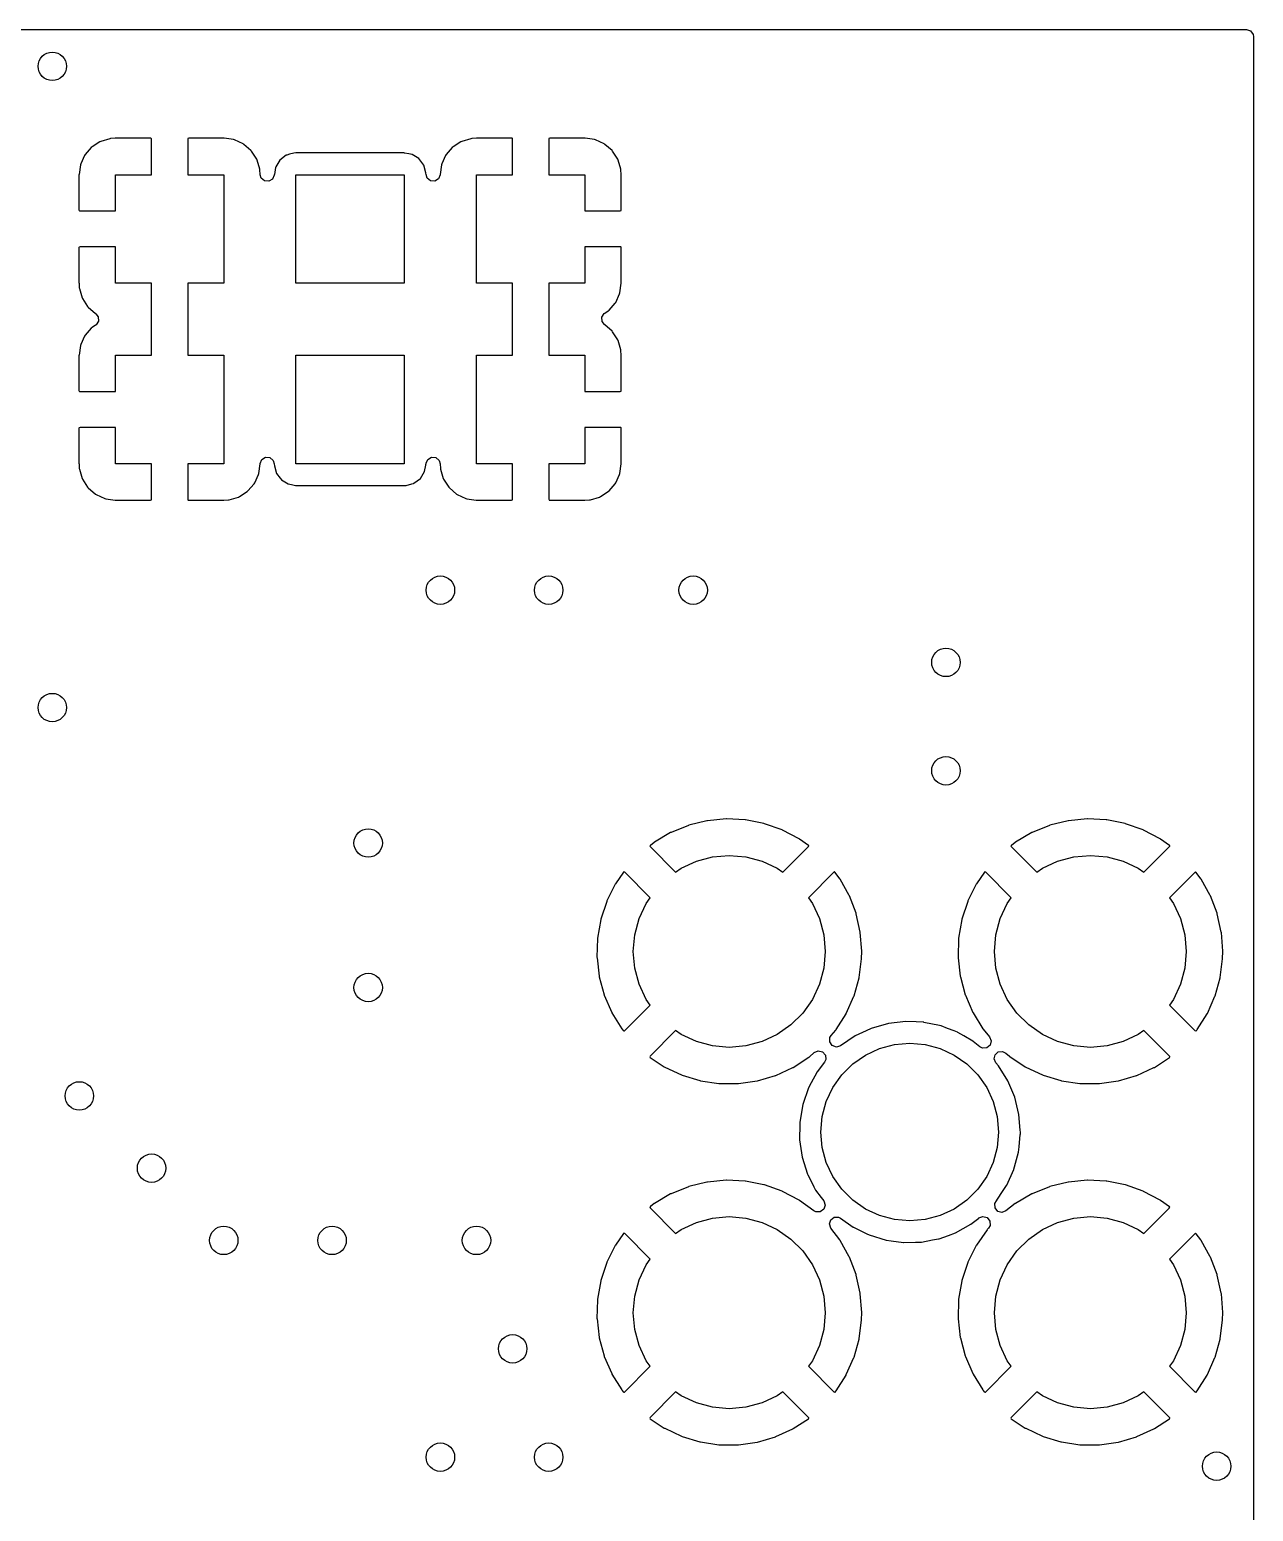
# Model space of a CAD drawing. Extents: x 0.03 to 2.37, y 0.03 to 1.57.
# Drawn here: x 1.692 to 2.37, y 0.75 to 1.57 of the extents above; entities that cross this region are included whole.
import ezdxf

# ---------------------------------------------------------------- set-up
doc = ezdxf.new("R2010")
doc.units = 0
doc.header["$MEASUREMENT"] = 0
doc.layers.add('BLACK', color=7, linetype='CONTINUOUS')

msp = doc.modelspace()

# ---------------------------------------------------------------- linework, layer by layer
at = {"layer": 'BLACK', "linetype": 'CONTINUOUS'}
for p, q in [((0.033583, 1.57031), (2.36642, 1.57031)), ((2.36642, 1.57031), (2.36871, 1.56957)), ((2.36871, 1.56957), (2.37012, 1.56762)), ((2.37012, 1.56762), (2.37031, 1.56642)), ((2.37031, 1.56642), (2.37031, 0.033583)), ((1.73693, 1.50993), (1.73188, 1.50845)), ((1.73733, 1.51001), (1.73693, 1.50993)), ((1.73993, 1.51019), (1.73733, 1.51001)), ((1.74007, 1.5102), (1.73993, 1.51019)), ((1.75968, 1.5102), (1.74007, 1.5102)), ((1.75984, 1.51008), (1.75968, 1.5102)), ((1.7599, 1.50987), (1.75984, 1.51008)), ((1.76, 1.50958), (1.7599, 1.50987)), ((1.76, 1.49), (1.76, 1.50958)), ((1.78012, 1.51003), (1.78, 1.50987)), ((1.78, 1.50987), (1.78, 1.49)), ((1.78062, 1.5102), (1.78012, 1.51003)), ((1.79986, 1.5102), (1.78062, 1.5102)), ((1.80014, 1.51018), (1.79986, 1.5102)), ((1.80541, 1.50942), (1.80014, 1.51018)), ((1.80594, 1.50926), (1.80541, 1.50942)), ((1.93693, 1.50993), (1.93188, 1.50845)), ((1.93733, 1.51001), (1.93693, 1.50993)), ((1.93993, 1.51019), (1.93733, 1.51001)), ((1.94007, 1.5102), (1.93993, 1.51019)), ((1.95968, 1.5102), (1.94007, 1.5102)), ((1.95984, 1.51008), (1.95968, 1.5102)), ((1.9599, 1.50987), (1.95984, 1.51008)), ((1.96, 1.50958), (1.9599, 1.50987)), ((1.96, 1.49), (1.96, 1.50958)), ((1.98012, 1.51003), (1.98, 1.50987)), ((1.98, 1.50987), (1.98, 1.49)), ((1.98062, 1.5102), (1.98012, 1.51003)), ((1.99986, 1.5102), (1.98062, 1.5102)), ((2.00014, 1.51018), (1.99986, 1.5102)), ((2.00541, 1.50942), (2.00014, 1.51018)), ((2.00594, 1.50926), (2.00541, 1.50942)), ((1.72659, 1.50505), (1.72319, 1.50113)), ((1.72701, 1.50541), (1.72659, 1.50505)), ((1.73138, 1.50822), (1.72701, 1.50541)), ((1.73188, 1.50845), (1.73138, 1.50822)), ((1.81067, 1.50711), (1.80594, 1.50926)), ((1.81113, 1.50681), (1.81067, 1.50711)), ((1.81505, 1.50341), (1.81113, 1.50681)), ((1.81541, 1.50299), (1.81505, 1.50341)), ((1.81822, 1.49862), (1.81541, 1.50299)), ((1.83649, 1.50129), (1.83499, 1.50087)), ((1.83889, 1.50198), (1.83649, 1.50129)), ((1.84, 1.50203), (1.83889, 1.50198)), ((1.9, 1.50203), (1.84, 1.50203)), ((1.90018, 1.50199), (1.9, 1.50203)), ((1.90247, 1.50157), (1.90018, 1.50199)), ((1.90018, 1.50199), (1.90018, 1.50199)), ((1.90434, 1.50122), (1.90247, 1.50157)), ((1.9081, 1.49889), (1.90434, 1.50122)), ((1.92659, 1.50505), (1.92319, 1.50113)), ((1.92701, 1.50541), (1.92659, 1.50505)), ((1.93138, 1.50822), (1.92701, 1.50541)), ((1.93188, 1.50845), (1.93138, 1.50822)), ((2.01067, 1.50711), (2.00594, 1.50926)), ((2.01113, 1.50681), (2.01067, 1.50711)), ((2.01505, 1.50341), (2.01113, 1.50681)), ((2.01541, 1.50299), (2.01505, 1.50341)), ((2.01822, 1.49862), (2.01541, 1.50299)), ((1.72058, 1.49541), (1.71982, 1.49014)), ((1.72074, 1.49594), (1.72058, 1.49541)), ((1.72289, 1.50067), (1.72074, 1.49594)), ((1.72319, 1.50113), (1.72289, 1.50067)), ((1.81845, 1.49812), (1.81822, 1.49862)), ((1.81993, 1.49307), (1.81845, 1.49812)), ((1.82001, 1.49267), (1.81993, 1.49307)), ((1.82872, 1.49399), (1.82801, 1.49018)), ((1.82878, 1.49434), (1.82872, 1.49399)), ((1.83111, 1.4981), (1.82878, 1.49434)), ((1.83464, 1.50077), (1.83111, 1.4981)), ((1.83499, 1.50087), (1.83464, 1.50077)), ((1.83499, 1.50087), (1.83499, 1.50087)), ((1.91077, 1.49536), (1.9081, 1.49889)), ((1.91198, 1.49111), (1.91077, 1.49536)), ((1.92058, 1.49541), (1.91982, 1.49014)), ((1.92074, 1.49594), (1.92058, 1.49541)), ((1.92289, 1.50067), (1.92074, 1.49594)), ((1.92319, 1.50113), (1.92289, 1.50067)), ((2.01845, 1.49812), (2.01822, 1.49862)), ((2.01993, 1.49307), (2.01845, 1.49812)), ((2.02001, 1.49267), (2.01993, 1.49307)), ((1.71982, 1.49014), (1.7198, 1.48986)), ((1.7198, 1.48986), (1.7198, 1.47062)), ((1.74, 1.47), (1.74, 1.49)), ((1.74, 1.49), (1.76, 1.49)), ((1.78, 1.49), (1.8, 1.49)), ((1.8, 1.49), (1.8, 1.43)), ((1.82019, 1.49007), (1.82001, 1.49267)), ((1.82019, 1.49001), (1.82019, 1.49007)), ((1.8202, 1.49001), (1.82019, 1.49001)), ((1.8202, 1.49), (1.8202, 1.49001)), ((1.82074, 1.48816), (1.8202, 1.49)), ((1.8202, 1.49), (1.8202, 1.49)), ((1.82255, 1.48657), (1.82074, 1.48816)), ((1.82495, 1.48635), (1.82255, 1.48657)), ((1.82702, 1.48758), (1.82495, 1.48635)), ((1.82797, 1.48979), (1.82702, 1.48758)), ((1.82801, 1.49018), (1.82797, 1.49)), ((1.82797, 1.49), (1.82797, 1.48982)), ((1.82797, 1.48982), (1.82797, 1.48979)), ((1.82801, 1.49018), (1.82801, 1.49018)), ((1.84, 1.43), (1.84, 1.49)), ((1.84, 1.49), (1.9, 1.49)), ((1.9, 1.49), (1.9, 1.43)), ((1.91199, 1.49088), (1.91198, 1.49111)), ((1.91203, 1.49002), (1.91199, 1.49088)), ((1.91261, 1.48814), (1.91203, 1.49002)), ((1.91445, 1.48659), (1.91261, 1.48814)), ((1.91686, 1.48642), (1.91445, 1.48659)), ((1.9189, 1.48769), (1.91686, 1.48642)), ((1.91981, 1.48992), (1.9189, 1.48769)), ((1.91982, 1.49014), (1.91981, 1.48992)), ((1.94, 1.43), (1.94, 1.49)), ((1.94, 1.49), (1.96, 1.49)), ((1.98, 1.49), (2, 1.49)), ((2, 1.49), (2, 1.47)), ((2.02019, 1.49007), (2.02001, 1.49267)), ((2.0202, 1.48993), (2.02019, 1.49007)), ((2.0202, 1.47032), (2.0202, 1.48993)), ((1.7198, 1.47062), (1.71997, 1.47012)), ((1.71997, 1.47012), (1.72013, 1.47)), ((1.72013, 1.47), (1.74, 1.47)), ((2, 1.47), (2.01958, 1.47)), ((2.01958, 1.47), (2.02008, 1.47016)), ((2.02008, 1.47016), (2.0202, 1.47032)), ((1.71992, 1.44984), (1.7198, 1.44968)), ((1.7198, 1.44968), (1.7198, 1.43007)), ((1.72042, 1.45), (1.71992, 1.44984)), ((1.74, 1.45), (1.72042, 1.45)), ((1.74, 1.43), (1.74, 1.45)), ((2, 1.45), (2, 1.43)), ((2.01987, 1.45), (2, 1.45)), ((2.02003, 1.44988), (2.01987, 1.45)), ((2.0202, 1.44938), (2.02003, 1.44988)), ((2.0202, 1.43014), (2.0202, 1.44938)), ((1.7198, 1.43007), (1.71981, 1.42993)), ((1.71981, 1.42993), (1.71999, 1.42733)), ((1.76, 1.43), (1.74, 1.43)), ((1.76, 1.39), (1.76, 1.43)), ((1.8, 1.43), (1.78, 1.43)), ((1.78, 1.43), (1.78, 1.39)), ((1.9, 1.43), (1.84, 1.43)), ((1.96, 1.43), (1.94, 1.43)), ((1.96, 1.39), (1.96, 1.43)), ((2, 1.43), (1.98, 1.43)), ((1.98, 1.43), (1.98, 1.39)), ((2.01942, 1.42459), (2.02018, 1.42986)), ((2.02018, 1.42986), (2.0202, 1.43014)), ((1.71999, 1.42733), (1.72007, 1.42693)), ((1.72007, 1.42693), (1.72155, 1.42188)), ((1.72155, 1.42188), (1.72178, 1.42138)), ((1.72178, 1.42138), (1.72459, 1.41701)), ((2.01681, 1.41887), (2.01711, 1.41933)), ((2.01711, 1.41933), (2.01926, 1.42406)), ((2.01926, 1.42406), (2.01942, 1.42459)), ((1.72459, 1.41701), (1.72495, 1.41659)), ((1.72495, 1.41659), (1.72887, 1.41319)), ((1.72887, 1.41319), (1.72889, 1.41318)), ((1.72889, 1.41318), (1.7289, 1.41317)), ((1.7289, 1.41317), (1.72908, 1.41301)), ((1.72908, 1.41301), (1.72905, 1.41298)), ((1.72905, 1.41298), (1.73041, 1.41132)), ((1.73041, 1.41132), (1.73055, 1.40891)), ((2.00945, 1.41109), (2.01075, 1.41312)), ((2.00959, 1.40868), (2.00945, 1.41109)), ((2.01075, 1.41312), (2.01111, 1.41338)), ((2.01111, 1.41338), (2.01299, 1.41459)), ((2.01299, 1.41459), (2.01341, 1.41495)), ((2.01341, 1.41495), (2.01681, 1.41887)), ((1.72659, 1.40505), (1.72319, 1.40113)), ((1.72701, 1.40541), (1.72659, 1.40505)), ((1.72889, 1.40662), (1.72701, 1.40541)), ((1.72925, 1.40688), (1.72889, 1.40662)), ((1.73055, 1.40891), (1.72925, 1.40688)), ((2.01095, 1.40702), (2.00959, 1.40868)), ((2.01092, 1.40699), (2.01095, 1.40702)), ((2.0111, 1.40683), (2.01092, 1.40699)), ((2.01111, 1.40682), (2.0111, 1.40683)), ((2.01113, 1.40681), (2.01111, 1.40682)), ((2.01505, 1.40341), (2.01113, 1.40681)), ((2.01541, 1.40299), (2.01505, 1.40341)), ((2.01822, 1.39862), (2.01541, 1.40299)), ((1.72058, 1.39541), (1.71982, 1.39014)), ((1.72074, 1.39594), (1.72058, 1.39541)), ((1.72289, 1.40067), (1.72074, 1.39594)), ((1.72319, 1.40113), (1.72289, 1.40067)), ((2.01845, 1.39812), (2.01822, 1.39862)), ((2.01993, 1.39307), (2.01845, 1.39812)), ((1.71982, 1.39014), (1.7198, 1.38986)), ((1.7198, 1.38986), (1.7198, 1.37062)), ((1.74, 1.37), (1.74, 1.39)), ((1.74, 1.39), (1.76, 1.39)), ((1.78, 1.39), (1.8, 1.39)), ((1.8, 1.39), (1.8, 1.33)), ((1.84, 1.33), (1.84, 1.39)), ((1.84, 1.39), (1.9, 1.39)), ((1.9, 1.39), (1.9, 1.33)), ((1.94, 1.33), (1.94, 1.39)), ((1.94, 1.39), (1.96, 1.39)), ((1.98, 1.39), (2, 1.39)), ((2, 1.39), (2, 1.37)), ((2.02001, 1.39267), (2.01993, 1.39307)), ((2.02019, 1.39007), (2.02001, 1.39267)), ((2.0202, 1.38993), (2.02019, 1.39007)), ((2.0202, 1.37032), (2.0202, 1.38993)), ((1.7198, 1.37062), (1.71997, 1.37012)), ((1.71997, 1.37012), (1.72013, 1.37)), ((1.72013, 1.37), (1.74, 1.37)), ((2, 1.37), (2.01958, 1.37)), ((2.01958, 1.37), (2.02008, 1.37016)), ((2.02008, 1.37016), (2.0202, 1.37032)), ((1.71992, 1.34984), (1.7198, 1.34968)), ((1.7198, 1.34968), (1.7198, 1.33007)), ((1.72042, 1.35), (1.71992, 1.34984)), ((1.74, 1.35), (1.72042, 1.35)), ((1.74, 1.33), (1.74, 1.35)), ((2, 1.35), (2, 1.33)), ((2.01987, 1.35), (2, 1.35)), ((2.02003, 1.34988), (2.01987, 1.35)), ((2.0202, 1.34938), (2.02003, 1.34988)), ((2.0202, 1.33014), (2.0202, 1.34938)), ((1.7198, 1.33007), (1.71981, 1.32993)), ((1.71981, 1.32993), (1.71999, 1.32733)), ((1.76, 1.33), (1.74, 1.33)), ((1.76, 1.31013), (1.76, 1.33)), ((1.8, 1.33), (1.78, 1.33)), ((1.78, 1.33), (1.78, 1.31042)), ((1.81942, 1.32459), (1.82018, 1.32986)), ((1.82018, 1.32986), (1.82019, 1.33008)), ((1.82019, 1.33008), (1.8211, 1.33231)), ((1.8211, 1.33231), (1.82314, 1.33358)), ((1.82314, 1.33358), (1.82555, 1.33341)), ((1.82555, 1.33341), (1.82739, 1.33186)), ((1.82739, 1.33186), (1.82797, 1.32998)), ((1.82797, 1.32998), (1.82798, 1.32993)), ((1.82798, 1.32993), (1.82802, 1.32889)), ((1.9, 1.33), (1.84, 1.33)), ((1.91122, 1.32566), (1.91186, 1.32912)), ((1.91186, 1.32912), (1.91199, 1.32982)), ((1.91199, 1.32982), (1.91203, 1.33)), ((1.91199, 1.32982), (1.91199, 1.32982)), ((1.91203, 1.33021), (1.91298, 1.33242)), ((1.91203, 1.33018), (1.91203, 1.33021)), ((1.91203, 1.33), (1.91203, 1.33018)), ((1.91298, 1.33242), (1.91505, 1.33365)), ((1.91505, 1.33365), (1.91745, 1.33343)), ((1.91745, 1.33343), (1.91926, 1.33184)), ((1.91926, 1.33184), (1.9198, 1.33)), ((1.9198, 1.33), (1.9198, 1.33)), ((1.9198, 1.33), (1.9198, 1.32999)), ((1.9198, 1.32999), (1.91981, 1.32999)), ((1.91981, 1.32999), (1.91981, 1.32993)), ((1.91981, 1.32993), (1.91999, 1.32733)), ((1.96, 1.33), (1.94, 1.33)), ((1.96, 1.31013), (1.96, 1.33)), ((2, 1.33), (1.98, 1.33)), ((1.98, 1.33), (1.98, 1.31042)), ((2.01942, 1.32459), (2.02018, 1.32986)), ((2.02018, 1.32986), (2.0202, 1.33014)), ((1.71999, 1.32733), (1.72007, 1.32693)), ((1.72007, 1.32693), (1.72155, 1.32188)), ((1.72155, 1.32188), (1.72178, 1.32138)), ((1.72178, 1.32138), (1.72459, 1.31701)), ((1.81711, 1.31933), (1.81926, 1.32406)), ((1.81926, 1.32406), (1.81942, 1.32459)), ((1.82802, 1.32889), (1.82923, 1.32464)), ((1.82923, 1.32464), (1.83117, 1.32207)), ((1.83117, 1.32207), (1.83152, 1.3216)), ((1.83152, 1.3216), (1.8319, 1.32111)), ((1.8319, 1.32111), (1.83566, 1.31878)), ((1.90536, 1.31923), (1.90889, 1.3219)), ((1.90889, 1.3219), (1.91122, 1.32566)), ((1.91999, 1.32733), (1.92007, 1.32693)), ((1.92007, 1.32693), (1.92155, 1.32188)), ((1.92155, 1.32188), (1.92178, 1.32138)), ((1.92178, 1.32138), (1.92459, 1.31701)), ((2.01711, 1.31933), (2.01926, 1.32406)), ((2.01926, 1.32406), (2.01942, 1.32459)), ((1.72459, 1.31701), (1.72495, 1.31659)), ((1.72495, 1.31659), (1.72887, 1.31319)), ((1.72887, 1.31319), (1.72933, 1.31289)), ((1.72933, 1.31289), (1.73406, 1.31074)), ((1.80862, 1.31178), (1.81299, 1.31459)), ((1.81299, 1.31459), (1.81341, 1.31495)), ((1.81341, 1.31495), (1.81681, 1.31887)), ((1.81681, 1.31887), (1.81711, 1.31933)), ((1.83566, 1.31878), (1.83753, 1.31843)), ((1.83753, 1.31843), (1.83982, 1.31801)), ((1.83982, 1.31801), (1.83982, 1.31801)), ((1.83982, 1.31801), (1.84, 1.31797)), ((1.84, 1.31797), (1.9, 1.31797)), ((1.9, 1.31797), (1.90111, 1.31802)), ((1.90111, 1.31802), (1.90408, 1.31887)), ((1.90408, 1.31887), (1.90501, 1.31913)), ((1.90501, 1.31913), (1.90536, 1.31923)), ((1.90501, 1.31913), (1.90501, 1.31913)), ((1.92459, 1.31701), (1.92495, 1.31659)), ((1.92495, 1.31659), (1.92887, 1.31319)), ((1.92887, 1.31319), (1.92933, 1.31289)), ((1.92933, 1.31289), (1.93406, 1.31074)), ((2.00862, 1.31178), (2.01299, 1.31459)), ((2.01299, 1.31459), (2.01341, 1.31495)), ((2.01341, 1.31495), (2.01681, 1.31887)), ((2.01681, 1.31887), (2.01711, 1.31933)), ((1.73406, 1.31074), (1.73459, 1.31058)), ((1.73459, 1.31058), (1.73986, 1.30982)), ((1.73986, 1.30982), (1.74014, 1.3098)), ((1.74014, 1.3098), (1.75938, 1.3098)), ((1.75938, 1.3098), (1.75988, 1.30997)), ((1.75988, 1.30997), (1.76, 1.31013)), ((1.78, 1.31042), (1.78016, 1.30992)), ((1.78016, 1.30992), (1.78032, 1.3098)), ((1.78032, 1.3098), (1.79993, 1.3098)), ((1.79993, 1.3098), (1.80007, 1.30981)), ((1.80007, 1.30981), (1.80267, 1.30999)), ((1.80267, 1.30999), (1.80307, 1.31007)), ((1.80307, 1.31007), (1.80812, 1.31155)), ((1.80812, 1.31155), (1.80862, 1.31178)), ((1.93406, 1.31074), (1.93459, 1.31058)), ((1.93459, 1.31058), (1.93986, 1.30982)), ((1.93986, 1.30982), (1.94014, 1.3098)), ((1.94014, 1.3098), (1.95938, 1.3098)), ((1.95938, 1.3098), (1.95988, 1.30997)), ((1.95988, 1.30997), (1.96, 1.31013)), ((1.98, 1.31042), (1.98016, 1.30992)), ((1.98016, 1.30992), (1.98032, 1.3098)), ((1.98032, 1.3098), (1.99993, 1.3098)), ((1.99993, 1.3098), (2.00007, 1.30981)), ((2.00007, 1.30981), (2.00267, 1.30999)), ((2.00267, 1.30999), (2.00307, 1.31007)), ((2.00307, 1.31007), (2.00812, 1.31155)), ((2.00812, 1.31155), (2.00862, 1.31178)), ((2.06763, 1.13229), (2.05759, 1.12983)), ((2.06791, 1.13233), (2.06763, 1.13229)), ((2.0782, 1.13331), (2.06791, 1.13233)), ((2.07848, 1.13332), (2.0782, 1.13331)), ((2.0888, 1.13281), (2.07848, 1.13332)), ((2.08908, 1.13277), (2.0888, 1.13281)), ((2.09922, 1.13077), (2.08908, 1.13277)), ((2.26763, 1.13229), (2.25759, 1.12983)), ((2.26791, 1.13233), (2.26763, 1.13229)), ((2.2782, 1.13331), (2.26791, 1.13233)), ((2.27848, 1.13332), (2.2782, 1.13331)), ((2.2888, 1.13281), (2.27848, 1.13332)), ((2.28908, 1.13277), (2.2888, 1.13281)), ((2.29922, 1.13077), (2.28908, 1.13277)), ((2.0475, 1.12574), (2.03858, 1.12052)), ((2.04775, 1.12586), (2.0475, 1.12574)), ((2.05733, 1.12974), (2.04775, 1.12586)), ((2.05759, 1.12983), (2.05733, 1.12974)), ((2.09949, 1.1307), (2.09922, 1.13077)), ((2.10923, 1.12726), (2.09949, 1.1307)), ((2.10949, 1.12715), (2.10923, 1.12726)), ((2.11863, 1.12233), (2.10949, 1.12715)), ((2.2475, 1.12574), (2.23858, 1.12052)), ((2.24775, 1.12586), (2.2475, 1.12574)), ((2.25733, 1.12974), (2.24775, 1.12586)), ((2.25759, 1.12983), (2.25733, 1.12974)), ((2.29949, 1.1307), (2.29922, 1.13077)), ((2.30923, 1.12726), (2.29949, 1.1307)), ((2.30949, 1.12715), (2.30923, 1.12726)), ((2.31863, 1.12233), (2.30949, 1.12715)), ((2.03629, 1.11872), (2.036, 1.11828)), ((2.036, 1.11828), (2.03601, 1.11819)), ((2.03601, 1.11819), (2.0361, 1.11804)), ((2.0361, 1.11804), (2.0503, 1.10384)), ((2.03835, 1.12036), (2.03629, 1.11872)), ((2.03858, 1.12052), (2.03835, 1.12036)), ((2.1097, 1.10384), (2.12374, 1.11789)), ((2.11887, 1.12219), (2.11863, 1.12233)), ((2.12381, 1.11859), (2.11887, 1.12219)), ((2.12374, 1.11789), (2.12394, 1.11828)), ((2.12398, 1.1184), (2.12381, 1.11859)), ((2.12394, 1.11828), (2.12398, 1.11835)), ((2.12398, 1.11835), (2.12398, 1.1184)), ((2.23629, 1.11872), (2.236, 1.11828)), ((2.236, 1.11828), (2.23601, 1.11819)), ((2.23601, 1.11819), (2.2361, 1.11804)), ((2.2361, 1.11804), (2.2503, 1.10384)), ((2.23835, 1.12036), (2.23629, 1.11872)), ((2.23858, 1.12052), (2.23835, 1.12036)), ((2.3097, 1.10384), (2.32374, 1.11789)), ((2.31887, 1.12219), (2.31863, 1.12233)), ((2.32381, 1.11859), (2.31887, 1.12219)), ((2.32374, 1.11789), (2.32398, 1.11835)), ((2.32398, 1.1184), (2.32381, 1.11859)), ((2.32398, 1.11835), (2.32398, 1.1184)), ((2.05343, 1.10603), (2.06182, 1.10994)), ((2.06182, 1.10994), (2.07077, 1.11234)), ((2.07077, 1.11234), (2.08, 1.11315)), ((2.08, 1.11315), (2.08923, 1.11234)), ((2.08923, 1.11234), (2.09818, 1.10994)), ((2.09818, 1.10994), (2.10657, 1.10603)), ((2.25343, 1.10603), (2.26182, 1.10994)), ((2.26182, 1.10994), (2.27077, 1.11234)), ((2.27077, 1.11234), (2.28, 1.11315)), ((2.28, 1.11315), (2.28923, 1.11234)), ((2.28923, 1.11234), (2.29818, 1.10994)), ((2.29818, 1.10994), (2.30657, 1.10603)), ((2.02137, 1.10382), (2.01695, 1.09745)), ((2.02159, 1.10402), (2.02137, 1.10382)), ((2.02161, 1.10402), (2.02159, 1.10402)), ((2.02208, 1.10378), (2.02161, 1.10402)), ((2.03616, 1.0897), (2.02208, 1.10378)), ((2.0503, 1.10384), (2.05343, 1.10603)), ((2.10657, 1.10603), (2.1097, 1.10384)), ((2.138, 1.10386), (2.12384, 1.0897)), ((2.13819, 1.10398), (2.138, 1.10386)), ((2.13826, 1.10398), (2.13819, 1.10398)), ((2.13869, 1.10368), (2.13826, 1.10398)), ((2.14129, 1.10027), (2.13869, 1.10368)), ((2.14144, 1.10004), (2.14129, 1.10027)), ((2.14646, 1.09101), (2.14144, 1.10004)), ((2.22137, 1.10382), (2.21695, 1.09745)), ((2.22159, 1.10402), (2.22137, 1.10382)), ((2.22161, 1.10402), (2.22159, 1.10402)), ((2.22208, 1.10378), (2.22161, 1.10402)), ((2.23616, 1.0897), (2.22208, 1.10378)), ((2.2503, 1.10384), (2.25343, 1.10603)), ((2.30657, 1.10603), (2.3097, 1.10384)), ((2.338, 1.10386), (2.32384, 1.0897)), ((2.33819, 1.10398), (2.338, 1.10386)), ((2.33826, 1.10398), (2.33819, 1.10398)), ((2.33869, 1.10368), (2.33826, 1.10398)), ((2.34129, 1.10027), (2.33869, 1.10368)), ((2.34144, 1.10004), (2.34129, 1.10027)), ((2.34646, 1.09101), (2.34144, 1.10004)), ((2.0168, 1.09721), (2.0122, 1.08796)), ((2.01695, 1.09745), (2.0168, 1.09721)), ((2.2168, 1.09721), (2.2122, 1.08796)), ((2.21695, 1.09745), (2.2168, 1.09721)), ((2.0121, 1.0877), (2.00888, 1.07788)), ((2.0122, 1.08796), (2.0121, 1.0877)), ((2.03006, 1.07818), (2.03397, 1.08657)), ((2.03397, 1.08657), (2.03616, 1.0897)), ((2.12384, 1.0897), (2.12603, 1.08657)), ((2.12603, 1.08657), (2.12994, 1.07818)), ((2.14658, 1.09075), (2.14646, 1.09101)), ((2.15024, 1.08109), (2.14658, 1.09075)), ((2.2121, 1.0877), (2.20888, 1.07788)), ((2.2122, 1.08796), (2.2121, 1.0877)), ((2.23006, 1.07818), (2.23397, 1.08657)), ((2.23397, 1.08657), (2.23616, 1.0897)), ((2.32384, 1.0897), (2.32603, 1.08657)), ((2.32603, 1.08657), (2.32994, 1.07818)), ((2.34658, 1.09075), (2.34646, 1.09101)), ((2.35024, 1.08109), (2.34658, 1.09075)), ((2.00881, 1.07761), (2.00704, 1.06742)), ((2.00888, 1.07788), (2.00881, 1.07761)), ((2.02766, 1.06923), (2.03006, 1.07818)), ((2.12994, 1.07818), (2.13234, 1.06923)), ((2.15032, 1.08082), (2.15024, 1.08109)), ((2.15255, 1.07073), (2.15032, 1.08082)), ((2.20881, 1.07761), (2.20704, 1.06742)), ((2.20888, 1.07788), (2.20881, 1.07761)), ((2.22766, 1.06923), (2.23006, 1.07818)), ((2.32994, 1.07818), (2.33234, 1.06923)), ((2.35032, 1.08082), (2.35024, 1.08109)), ((2.35255, 1.07073), (2.35032, 1.08082)), ((2.00701, 1.06714), (2.00673, 1.05681)), ((2.00704, 1.06742), (2.00701, 1.06714)), ((2.02685, 1.06), (2.02766, 1.06923)), ((2.13234, 1.06923), (2.13315, 1.06)), ((2.15259, 1.07045), (2.15255, 1.07073)), ((2.15334, 1.0601), (2.15259, 1.07045)), ((2.20701, 1.06714), (2.20673, 1.05681)), ((2.20704, 1.06742), (2.20701, 1.06714)), ((2.22685, 1.06), (2.22766, 1.06923)), ((2.33234, 1.06923), (2.33315, 1.06)), ((2.35259, 1.07045), (2.35255, 1.07073)), ((2.35334, 1.0601), (2.35259, 1.07045)), ((2.02766, 1.05077), (2.02685, 1.06)), ((2.13315, 1.06), (2.13234, 1.05077)), ((2.15324, 1.05613), (2.15334, 1.0599)), ((2.15334, 1.0599), (2.15334, 1.0601)), ((2.22766, 1.05077), (2.22685, 1.06)), ((2.33315, 1.06), (2.33234, 1.05077)), ((2.35324, 1.05613), (2.35334, 1.0599)), ((2.35334, 1.0599), (2.35334, 1.0601)), ((2.00673, 1.05681), (2.00675, 1.05653)), ((2.00675, 1.05653), (2.00796, 1.04627)), ((2.03006, 1.04182), (2.02766, 1.05077)), ((2.13234, 1.05077), (2.12994, 1.04182)), ((2.15192, 1.04564), (2.15323, 1.05594)), ((2.15323, 1.05594), (2.15324, 1.05613)), ((2.20673, 1.05681), (2.20675, 1.05653)), ((2.20675, 1.05653), (2.20796, 1.04627)), ((2.23006, 1.04182), (2.22766, 1.05077)), ((2.33234, 1.05077), (2.32994, 1.04182)), ((2.35192, 1.04564), (2.35323, 1.05594)), ((2.35323, 1.05594), (2.35324, 1.05613)), ((2.00796, 1.04627), (2.00801, 1.04599)), ((2.00801, 1.04599), (2.0107, 1.03602)), ((2.03397, 1.03343), (2.03006, 1.04182)), ((2.12994, 1.04182), (2.12603, 1.03343)), ((2.14909, 1.03541), (2.15186, 1.04537)), ((2.15186, 1.04537), (2.15192, 1.04564)), ((2.20796, 1.04627), (2.20801, 1.04599)), ((2.20801, 1.04599), (2.2107, 1.03602)), ((2.23397, 1.03343), (2.23006, 1.04182)), ((2.32994, 1.04182), (2.32603, 1.03343)), ((2.34909, 1.03541), (2.35186, 1.04537)), ((2.35186, 1.04537), (2.35192, 1.04564)), ((2.0107, 1.03602), (2.01079, 1.03575)), ((2.01079, 1.03575), (2.01488, 1.02626)), ((2.14482, 1.0257), (2.149, 1.03515)), ((2.149, 1.03515), (2.14909, 1.03541)), ((2.2107, 1.03602), (2.21079, 1.03575)), ((2.21079, 1.03575), (2.21488, 1.02626)), ((2.34482, 1.0257), (2.349, 1.03515)), ((2.349, 1.03515), (2.34909, 1.03541)), ((2.01488, 1.02626), (2.01501, 1.02601)), ((2.01501, 1.02601), (2.02044, 1.01722)), ((2.0219, 1.01604), (2.03616, 1.0303)), ((2.03616, 1.0303), (2.03397, 1.03343)), ((2.12071, 1.02584), (2.11416, 1.01929)), ((2.12603, 1.03343), (2.12071, 1.02584)), ((2.13919, 1.0167), (2.14469, 1.02545)), ((2.14469, 1.02545), (2.14482, 1.0257)), ((2.21488, 1.02626), (2.21501, 1.02601)), ((2.21501, 1.02601), (2.22044, 1.01722)), ((2.23929, 1.02584), (2.23397, 1.03343)), ((2.24584, 1.01929), (2.23929, 1.02584)), ((2.32603, 1.03343), (2.32384, 1.0303)), ((2.32384, 1.0303), (2.33796, 1.01618)), ((2.33919, 1.0167), (2.34469, 1.02545)), ((2.34469, 1.02545), (2.34482, 1.0257)), ((2.02044, 1.01722), (2.0206, 1.01699)), ((2.11416, 1.01929), (2.10657, 1.01397)), ((2.15851, 1.01733), (2.15575, 1.01604)), ((2.15865, 1.0174), (2.15851, 1.01733)), ((2.15851, 1.01733), (2.15851, 1.01733)), ((2.16811, 1.02007), (2.15865, 1.0174)), ((2.16826, 1.02009), (2.16811, 1.02007)), ((2.17771, 1.02118), (2.16826, 1.02009)), ((2.16826, 1.02009), (2.16826, 1.02009)), ((2.17786, 1.0212), (2.17771, 1.02118)), ((2.17771, 1.02118), (2.17771, 1.02118)), ((2.18361, 1.02094), (2.17786, 1.0212)), ((2.18752, 1.02076), (2.18361, 1.02094)), ((2.18768, 1.02076), (2.18752, 1.02076)), ((2.18752, 1.02076), (2.18752, 1.02076)), ((2.18783, 1.02073), (2.18768, 1.02076)), ((2.19638, 1.01894), (2.18783, 1.02073)), ((2.18783, 1.02073), (2.18783, 1.02073)), ((2.19729, 1.01875), (2.19638, 1.01894)), ((2.20081, 1.0174), (2.19729, 1.01875)), ((2.20455, 1.01596), (2.20081, 1.0174)), ((2.22044, 1.01722), (2.2206, 1.01699)), ((2.25343, 1.01397), (2.24584, 1.01929)), ((2.0206, 1.01699), (2.02123, 1.01624)), ((2.02123, 1.01624), (2.02167, 1.01596)), ((2.02167, 1.01596), (2.02179, 1.01597)), ((2.02179, 1.01597), (2.0219, 1.01604)), ((2.0503, 1.01616), (2.03616, 1.00201)), ((2.05343, 1.01397), (2.0503, 1.01616)), ((2.06182, 1.01006), (2.05343, 1.01397)), ((2.07077, 1.00766), (2.06182, 1.01006)), ((2.09818, 1.01006), (2.08923, 1.00766)), ((2.10657, 1.01397), (2.09818, 1.01006)), ((2.13569, 1.00986), (2.13577, 1.01227)), ((2.13705, 1.00787), (2.13569, 1.00986)), ((2.13577, 1.01227), (2.13647, 1.01348)), ((2.13647, 1.01348), (2.13902, 1.01647)), ((2.13902, 1.01647), (2.13919, 1.0167)), ((2.14975, 1.01325), (2.14163, 1.00773)), ((2.15575, 1.01604), (2.14975, 1.01325)), ((2.17145, 1.00846), (2.18, 1.00921)), ((2.18, 1.00921), (2.18855, 1.00846)), ((2.20646, 1.01523), (2.20455, 1.01596)), ((2.2066, 1.01515), (2.20646, 1.01523)), ((2.20986, 1.01325), (2.2066, 1.01515)), ((2.2066, 1.01515), (2.2066, 1.01515)), ((2.21495, 1.01029), (2.20986, 1.01325)), ((2.21507, 1.01019), (2.21495, 1.01029)), ((2.21874, 1.00717), (2.21507, 1.01019)), ((2.21507, 1.01019), (2.21507, 1.01019)), ((2.2206, 1.01699), (2.2242, 1.01269)), ((2.2242, 1.01269), (2.2251, 1.01045)), ((2.2251, 1.01045), (2.22452, 1.00812)), ((2.26182, 1.01006), (2.25343, 1.01397)), ((2.27077, 1.00766), (2.26182, 1.01006)), ((2.29818, 1.01006), (2.28923, 1.00766)), ((2.30657, 1.01397), (2.29818, 1.01006)), ((2.3097, 1.01616), (2.30657, 1.01397)), ((2.32404, 1.00182), (2.3097, 1.01616)), ((2.33796, 1.01618), (2.33843, 1.01594)), ((2.33843, 1.01594), (2.33855, 1.01596)), ((2.33855, 1.01596), (2.33865, 1.01604)), ((2.33865, 1.01604), (2.33902, 1.01647)), ((2.33902, 1.01647), (2.33919, 1.0167)), ((2.03616, 1.00201), (2.03592, 1.00155)), ((2.03592, 1.00155), (2.03614, 1.0013)), ((2.03614, 1.0013), (2.04399, 0.996115)), ((2.08, 1.00685), (2.07077, 1.00766)), ((2.08923, 1.00766), (2.08, 1.00685)), ((2.11545, 0.995803), (2.12412, 1.00142)), ((2.12412, 1.00142), (2.12435, 1.00159)), ((2.12435, 1.00159), (2.12706, 1.00397)), ((2.12706, 1.00397), (2.12928, 1.00492)), ((2.12928, 1.00492), (2.13163, 1.00439)), ((2.13163, 1.00439), (2.13321, 1.00258)), ((2.13321, 1.00258), (2.13343, 1.00018)), ((2.13931, 1.00705), (2.13705, 1.00787)), ((2.14163, 1.00773), (2.13931, 1.00705)), ((2.14837, 0.997699), (2.15539, 1.00262)), ((2.15539, 1.00262), (2.16317, 1.00624)), ((2.16317, 1.00624), (2.17145, 1.00846)), ((2.18855, 1.00846), (2.19683, 1.00624)), ((2.19683, 1.00624), (2.20461, 1.00262)), ((2.20461, 1.00262), (2.21163, 0.997699)), ((2.22027, 1.00641), (2.21874, 1.00717)), ((2.22267, 1.00657), (2.22027, 1.00641)), ((2.22452, 1.00812), (2.22267, 1.00657)), ((2.22669, 1.00047), (2.22721, 1.00282)), ((2.22721, 1.00282), (2.22902, 1.00442)), ((2.22902, 1.00442), (2.23142, 1.00464)), ((2.23142, 1.00464), (2.23316, 1.00375)), ((2.23316, 1.00375), (2.23514, 1.00198)), ((2.23514, 1.00198), (2.23537, 1.00181)), ((2.23537, 1.00181), (2.24399, 0.996115)), ((2.28, 1.00685), (2.27077, 1.00766)), ((2.28923, 1.00766), (2.28, 1.00685)), ((2.31545, 0.995803), (2.32393, 1.0013)), ((2.32393, 1.0013), (2.32411, 1.0016)), ((2.3241, 1.00174), (2.32404, 1.00182)), ((2.32411, 1.0016), (2.3241, 1.00174)), ((2.04399, 0.996115), (2.04423, 0.995977)), ((2.04423, 0.995977), (2.05359, 0.991585)), ((2.10581, 0.991357), (2.11521, 0.995667)), ((2.11521, 0.995667), (2.11545, 0.995803)), ((2.12845, 0.993036), (2.12539, 0.987332)), ((2.12852, 0.993174), (2.12845, 0.993036)), ((2.12845, 0.993036), (2.12845, 0.993036)), ((2.12862, 0.993299), (2.12852, 0.993174)), ((2.13273, 0.998676), (2.12862, 0.993299)), ((2.12862, 0.993299), (2.12862, 0.993299)), ((2.13343, 1.00018), (2.13273, 0.998676)), ((2.1423, 0.991633), (2.14837, 0.997699)), ((2.21163, 0.997699), (2.2177, 0.991633)), ((2.22765, 0.998262), (2.22669, 1.00047)), ((2.22904, 0.996684), (2.22765, 0.998262)), ((2.23427, 0.988372), (2.22904, 0.996684)), ((2.24399, 0.996115), (2.24423, 0.995977)), ((2.24423, 0.995977), (2.25359, 0.991585)), ((2.30581, 0.991357), (2.31521, 0.995667)), ((2.31521, 0.995667), (2.31545, 0.995803)), ((2.05359, 0.991585), (2.05385, 0.991484)), ((2.05385, 0.991484), (2.06374, 0.988489)), ((2.06374, 0.988489), (2.06401, 0.988427)), ((2.06401, 0.988427), (2.07423, 0.986891)), ((2.07423, 0.986891), (2.07451, 0.986869)), ((2.07451, 0.986869), (2.08485, 0.986824)), ((2.08485, 0.986824), (2.08513, 0.986843)), ((2.08513, 0.986843), (2.09536, 0.98829)), ((2.09536, 0.98829), (2.09564, 0.98835)), ((2.09564, 0.98835), (2.10555, 0.991259)), ((2.10555, 0.991259), (2.10581, 0.991357)), ((2.12388, 0.984517), (2.12068, 0.97523)), ((2.12539, 0.987332), (2.12388, 0.984517)), ((2.13376, 0.976832), (2.13738, 0.984606)), ((2.13738, 0.984606), (2.1423, 0.991633)), ((2.2177, 0.991633), (2.22262, 0.984606)), ((2.22262, 0.984606), (2.22624, 0.976832)), ((2.23811, 0.97933), (2.23427, 0.988372)), ((2.25359, 0.991585), (2.25385, 0.991484)), ((2.25385, 0.991484), (2.26374, 0.988489)), ((2.26374, 0.988489), (2.26401, 0.988427)), ((2.26401, 0.988427), (2.27423, 0.986891)), ((2.27423, 0.986891), (2.27451, 0.986869)), ((2.27451, 0.986869), (2.28485, 0.986824)), ((2.28485, 0.986824), (2.28513, 0.986843)), ((2.28513, 0.986843), (2.29536, 0.98829)), ((2.29536, 0.98829), (2.29564, 0.98835)), ((2.29564, 0.98835), (2.30555, 0.991259)), ((2.30555, 0.991259), (2.30581, 0.991357)), ((2.13154, 0.968546), (2.13376, 0.976832)), ((2.22624, 0.976832), (2.22846, 0.968546)), ((2.24045, 0.969791), (2.23811, 0.97933)), ((2.12068, 0.97523), (2.11901, 0.96555)), ((2.13079, 0.96), (2.13154, 0.968546)), ((2.22846, 0.968546), (2.22921, 0.96)), ((2.24046, 0.969635), (2.24045, 0.969791)), ((2.24115, 0.961112), (2.24046, 0.969635)), ((2.24046, 0.969635), (2.24046, 0.969635)), ((2.119, 0.964351), (2.11891, 0.955728)), ((2.11901, 0.965394), (2.119, 0.964351)), ((2.11901, 0.96555), (2.11901, 0.965394)), ((2.11901, 0.965394), (2.11901, 0.965394)), ((2.13154, 0.951454), (2.13079, 0.96)), ((2.22921, 0.96), (2.22846, 0.951454)), ((2.24124, 0.96), (2.24115, 0.961112)), ((2.24123, 0.958717), (2.24124, 0.96)), ((2.11891, 0.955728), (2.12038, 0.946016)), ((2.24023, 0.948945), (2.24052, 0.95178)), ((2.24052, 0.95178), (2.24122, 0.95863)), ((2.24122, 0.95863), (2.24123, 0.958717)), ((2.24122, 0.95863), (2.24122, 0.95863)), ((2.12038, 0.946016), (2.12338, 0.936663)), ((2.13376, 0.943168), (2.13154, 0.951454)), ((2.22846, 0.951454), (2.22624, 0.943168)), ((2.23805, 0.940796), (2.24019, 0.948794)), ((2.24019, 0.948794), (2.24023, 0.948945)), ((2.24019, 0.948794), (2.24019, 0.948794)), ((2.12338, 0.936663), (2.12345, 0.936524)), ((2.12345, 0.936524), (2.12345, 0.936524)), ((2.12345, 0.936524), (2.12691, 0.929743)), ((2.13738, 0.935394), (2.13376, 0.943168)), ((2.1423, 0.928367), (2.13738, 0.935394)), ((2.22262, 0.935394), (2.2177, 0.928367)), ((2.22624, 0.943168), (2.22262, 0.935394)), ((2.23373, 0.93064), (2.23763, 0.939314)), ((2.23763, 0.939314), (2.23769, 0.939457)), ((2.23763, 0.939314), (2.23763, 0.939314)), ((2.23769, 0.939457), (2.23805, 0.940796)), ((2.05733, 0.929743), (2.04775, 0.925864)), ((2.05759, 0.92983), (2.05733, 0.929743)), ((2.06763, 0.932286), (2.05759, 0.92983)), ((2.06791, 0.932333), (2.06763, 0.932286)), ((2.0782, 0.933314), (2.06791, 0.932333)), ((2.07848, 0.933321), (2.0782, 0.933314)), ((2.0888, 0.932807), (2.07848, 0.933321)), ((2.08908, 0.932772), (2.0888, 0.932807)), ((2.09922, 0.930774), (2.08908, 0.932772)), ((2.09949, 0.9307), (2.09922, 0.930774)), ((2.10923, 0.927259), (2.09949, 0.9307)), ((2.10949, 0.927146), (2.10923, 0.927259)), ((2.11863, 0.922335), (2.10949, 0.927146)), ((2.12691, 0.929743), (2.12784, 0.927911)), ((2.12784, 0.927911), (2.13083, 0.92382)), ((2.14837, 0.922301), (2.1423, 0.928367)), ((2.2177, 0.928367), (2.21163, 0.922301)), ((2.22826, 0.922297), (2.23178, 0.927643)), ((2.23178, 0.927643), (2.23358, 0.930367)), ((2.23358, 0.930367), (2.23367, 0.930497)), ((2.23358, 0.930367), (2.23358, 0.930367)), ((2.23367, 0.930497), (2.23373, 0.93064)), ((2.25733, 0.929743), (2.24775, 0.925864)), ((2.25759, 0.92983), (2.25733, 0.929743)), ((2.26763, 0.932286), (2.25759, 0.92983)), ((2.26791, 0.932333), (2.26763, 0.932286)), ((2.2782, 0.933314), (2.26791, 0.932333)), ((2.27848, 0.933321), (2.2782, 0.933314)), ((2.2888, 0.932807), (2.27848, 0.933321)), ((2.28908, 0.932772), (2.2888, 0.932807)), ((2.29922, 0.930774), (2.28908, 0.932772)), ((2.29949, 0.9307), (2.29922, 0.930774)), ((2.30923, 0.927259), (2.29949, 0.9307)), ((2.30949, 0.927146), (2.30923, 0.927259)), ((2.31863, 0.922335), (2.30949, 0.927146)), ((2.03835, 0.920359), (2.03629, 0.918717)), ((2.03858, 0.920518), (2.03835, 0.920359)), ((2.0475, 0.925739), (2.03858, 0.920518)), ((2.04775, 0.925864), (2.0475, 0.925739)), ((2.11887, 0.922186), (2.11863, 0.922335)), ((2.12685, 0.916381), (2.11887, 0.922186)), ((2.13083, 0.92382), (2.13229, 0.921834)), ((2.13229, 0.921834), (2.13304, 0.919546)), ((2.13304, 0.919546), (2.1323, 0.917252)), ((2.15539, 0.917381), (2.14837, 0.922301)), ((2.21163, 0.922301), (2.20461, 0.917381)), ((2.22708, 0.920379), (2.22797, 0.921986)), ((2.22719, 0.917973), (2.22708, 0.920379)), ((2.22797, 0.921986), (2.22815, 0.922181)), ((2.22815, 0.922182), (2.22826, 0.922297)), ((2.22815, 0.922181), (2.22815, 0.922182)), ((2.23835, 0.920359), (2.23328, 0.916303)), ((2.23858, 0.920518), (2.23835, 0.920359)), ((2.2475, 0.925739), (2.23858, 0.920518)), ((2.24775, 0.925864), (2.2475, 0.925739)), ((2.31887, 0.922186), (2.31863, 0.922335)), ((2.32381, 0.918594), (2.31887, 0.922186)), ((2.03629, 0.918717), (2.036, 0.918278)), ((2.036, 0.918278), (2.03601, 0.918186)), ((2.03601, 0.918186), (2.0361, 0.918037)), ((2.0361, 0.918037), (2.0503, 0.903841)), ((2.06182, 0.909944), (2.07077, 0.912342)), ((2.07077, 0.912342), (2.08, 0.91315)), ((2.08, 0.91315), (2.08923, 0.912342)), ((2.08923, 0.912342), (2.09818, 0.909944)), ((2.12795, 0.915821), (2.12685, 0.916381)), ((2.13036, 0.915829), (2.12795, 0.915821)), ((2.1323, 0.917252), (2.13036, 0.915829)), ((2.13548, 0.909105), (2.13617, 0.911413)), ((2.13617, 0.911413), (2.13809, 0.912875)), ((2.13809, 0.912875), (2.1405, 0.912931)), ((2.1405, 0.912931), (2.14164, 0.912374)), ((2.14164, 0.912374), (2.14864, 0.907397)), ((2.16317, 0.913755), (2.15539, 0.917381)), ((2.17145, 0.911535), (2.16317, 0.913755)), ((2.18, 0.910787), (2.17145, 0.911535)), ((2.18855, 0.911535), (2.18, 0.910787)), ((2.19683, 0.913755), (2.18855, 0.911535)), ((2.20461, 0.917381), (2.19683, 0.913755)), ((2.21389, 0.908992), (2.21819, 0.912374)), ((2.21819, 0.912374), (2.21828, 0.912448)), ((2.21828, 0.912448), (2.22054, 0.913279)), ((2.22054, 0.913279), (2.22286, 0.912623)), ((2.22286, 0.912623), (2.22435, 0.91073)), ((2.22435, 0.91073), (2.22444, 0.908323)), ((2.2287, 0.916092), (2.22719, 0.917973)), ((2.23102, 0.915454), (2.2287, 0.916092)), ((2.23328, 0.916303), (2.23102, 0.915454)), ((2.26182, 0.909944), (2.27077, 0.912342)), ((2.27077, 0.912342), (2.28, 0.91315)), ((2.28, 0.91315), (2.28923, 0.912342)), ((2.28923, 0.912342), (2.29818, 0.909944)), ((2.3097, 0.903841), (2.32374, 0.917886)), ((2.32374, 0.917886), (2.32398, 0.918354)), ((2.32398, 0.918398), (2.32381, 0.918594)), ((2.32398, 0.918354), (2.32398, 0.918398)), ((2.02137, 0.90382), (2.01695, 0.897453)), ((2.02159, 0.904016), (2.02137, 0.90382)), ((2.02161, 0.904019), (2.02159, 0.904016)), ((2.02208, 0.903781), (2.02161, 0.904019)), ((2.03616, 0.889699), (2.02208, 0.903781)), ((2.0503, 0.903841), (2.05343, 0.906029)), ((2.05343, 0.906029), (2.06182, 0.909944)), ((2.09818, 0.909944), (2.10657, 0.906029)), ((2.10657, 0.906029), (2.11416, 0.900715)), ((2.13628, 0.906832), (2.13548, 0.909105)), ((2.14129, 0.900274), (2.13628, 0.906832)), ((2.14864, 0.907397), (2.14878, 0.907328)), ((2.14878, 0.907328), (2.14878, 0.907328)), ((2.14878, 0.907328), (2.1562, 0.903681)), ((2.1562, 0.903681), (2.15746, 0.90306)), ((2.15746, 0.90306), (2.16685, 0.900188)), ((2.1962, 0.900955), (2.20135, 0.902807)), ((2.20135, 0.902807), (2.2053, 0.90423)), ((2.2053, 0.90423), (2.21389, 0.908992)), ((2.22284, 0.905943), (2.21695, 0.897453)), ((2.22302, 0.906162), (2.22284, 0.905943)), ((2.22354, 0.906724), (2.22302, 0.906162)), ((2.22444, 0.908323), (2.22354, 0.906724)), ((2.24584, 0.900715), (2.25343, 0.906029)), ((2.25343, 0.906029), (2.26182, 0.909944)), ((2.29818, 0.909944), (2.30657, 0.906029)), ((2.30657, 0.906029), (2.3097, 0.903841)), ((2.338, 0.903862), (2.32384, 0.889699)), ((2.33819, 0.903978), (2.338, 0.903862)), ((2.33826, 0.903979), (2.33819, 0.903978)), ((2.33869, 0.903681), (2.33826, 0.903979)), ((2.34129, 0.900274), (2.33869, 0.903681)), ((2.0168, 0.89721), (2.0122, 0.887958)), ((2.01695, 0.897453), (2.0168, 0.89721)), ((2.11416, 0.900715), (2.12071, 0.894164)), ((2.12071, 0.894164), (2.12603, 0.886575)), ((2.14144, 0.900038), (2.14129, 0.900274)), ((2.14646, 0.891005), (2.14144, 0.900038)), ((2.16685, 0.900188), (2.16968, 0.899801)), ((2.16968, 0.899801), (2.17643, 0.898877)), ((2.17643, 0.898877), (2.17643, 0.898877)), ((2.17643, 0.898877), (2.17658, 0.898855)), ((2.17658, 0.898855), (2.17674, 0.898859)), ((2.17674, 0.898859), (2.18322, 0.899017)), ((2.17674, 0.898859), (2.17674, 0.898859)), ((2.18322, 0.899017), (2.1864, 0.899095)), ((2.1864, 0.899095), (2.19249, 0.900234)), ((2.19249, 0.900234), (2.1959, 0.900873)), ((2.1959, 0.900873), (2.19606, 0.900902)), ((2.1959, 0.900873), (2.1959, 0.900873)), ((2.19606, 0.900902), (2.1962, 0.900955)), ((2.1962, 0.900955), (2.1962, 0.900955)), ((2.2168, 0.89721), (2.2122, 0.887958)), ((2.21695, 0.897453), (2.2168, 0.89721)), ((2.23397, 0.886575), (2.23929, 0.894164)), ((2.23929, 0.894164), (2.24584, 0.900715)), ((2.34144, 0.900038), (2.34129, 0.900274)), ((2.34646, 0.891005), (2.34144, 0.900038)), ((2.0121, 0.887698), (2.00888, 0.877878)), ((2.0122, 0.887958), (2.0121, 0.887698)), ((2.03006, 0.878178), (2.03397, 0.886575)), ((2.03397, 0.886575), (2.03616, 0.889699)), ((2.12603, 0.886575), (2.12994, 0.878178)), ((2.14658, 0.890749), (2.14646, 0.891005)), ((2.15024, 0.881086), (2.14658, 0.890749)), ((2.2121, 0.887698), (2.20888, 0.877878)), ((2.2122, 0.887958), (2.2121, 0.887698)), ((2.23006, 0.878178), (2.23397, 0.886575)), ((2.32384, 0.889699), (2.32603, 0.886575)), ((2.32603, 0.886575), (2.32994, 0.878178)), ((2.34658, 0.890749), (2.34646, 0.891005)), ((2.35024, 0.881086), (2.34658, 0.890749)), ((2.00888, 0.877878), (2.00881, 0.877605)), ((2.02766, 0.869229), (2.03006, 0.878178)), ((2.12994, 0.878178), (2.13234, 0.869229)), ((2.15032, 0.880816), (2.15024, 0.881086)), ((2.15255, 0.870726), (2.15032, 0.880816)), ((2.20888, 0.877878), (2.20881, 0.877605)), ((2.22766, 0.869229), (2.23006, 0.878178)), ((2.32994, 0.878178), (2.33234, 0.869229)), ((2.35032, 0.880816), (2.35024, 0.881086)), ((2.35255, 0.870726), (2.35032, 0.880816)), ((2.00881, 0.877605), (2.00704, 0.867424)), ((2.15259, 0.870447), (2.15255, 0.870726)), ((2.15334, 0.860097), (2.15259, 0.870447)), ((2.20881, 0.877605), (2.20704, 0.867424)), ((2.35259, 0.870447), (2.35255, 0.870726)), ((2.35334, 0.860097), (2.35259, 0.870447)), ((2.00701, 0.867144), (2.00673, 0.856814)), ((2.00704, 0.867424), (2.00701, 0.867144)), ((2.02685, 0.86), (2.02766, 0.869229)), ((2.13234, 0.869229), (2.13315, 0.86)), ((2.20701, 0.867144), (2.20673, 0.856814)), ((2.20704, 0.867424), (2.20701, 0.867144)), ((2.22685, 0.86), (2.22766, 0.869229)), ((2.33234, 0.869229), (2.33315, 0.86)), ((2.00673, 0.856814), (2.00675, 0.856533)), ((2.00675, 0.856533), (2.00796, 0.84627)), ((2.02766, 0.850771), (2.02685, 0.86)), ((2.13315, 0.86), (2.13234, 0.850771)), ((2.15192, 0.845643), (2.15323, 0.855937)), ((2.15323, 0.855937), (2.15324, 0.856131)), ((2.15324, 0.856131), (2.15334, 0.859903)), ((2.15334, 0.859903), (2.15334, 0.860097)), ((2.20673, 0.856814), (2.20675, 0.856533)), ((2.20675, 0.856533), (2.20796, 0.84627)), ((2.22766, 0.850771), (2.22685, 0.86)), ((2.33315, 0.86), (2.33234, 0.850771)), ((2.35192, 0.845643), (2.35323, 0.855937)), ((2.35323, 0.855937), (2.35324, 0.856131)), ((2.35324, 0.856131), (2.35334, 0.859903)), ((2.35334, 0.859903), (2.35334, 0.860097)), ((2.00796, 0.84627), (2.00801, 0.845994)), ((2.00801, 0.845994), (2.0107, 0.836015)), ((2.03006, 0.841822), (2.02766, 0.850771)), ((2.13234, 0.850771), (2.12994, 0.841822)), ((2.14909, 0.835412), (2.15186, 0.845366)), ((2.15186, 0.845366), (2.15192, 0.845643)), ((2.20796, 0.84627), (2.20801, 0.845994)), ((2.20801, 0.845994), (2.2107, 0.836015)), ((2.23006, 0.841822), (2.22766, 0.850771)), ((2.33234, 0.850771), (2.32994, 0.841822)), ((2.34909, 0.835412), (2.35186, 0.845366)), ((2.35186, 0.845366), (2.35192, 0.845643)), ((2.03397, 0.833425), (2.03006, 0.841822)), ((2.12994, 0.841822), (2.12603, 0.833425)), ((2.23397, 0.833425), (2.23006, 0.841822)), ((2.32994, 0.841822), (2.32603, 0.833425)), ((2.0107, 0.836015), (2.01079, 0.835749)), ((2.01079, 0.835749), (2.01488, 0.826262)), ((2.0219, 0.816045), (2.03616, 0.830301)), ((2.03616, 0.830301), (2.03397, 0.833425)), ((2.12603, 0.833425), (2.12384, 0.830301)), ((2.12384, 0.830301), (2.13796, 0.816179)), ((2.14482, 0.825695), (2.149, 0.835146)), ((2.149, 0.835146), (2.14909, 0.835412)), ((2.2107, 0.836015), (2.21079, 0.835749)), ((2.21079, 0.835749), (2.21488, 0.826262)), ((2.2219, 0.816045), (2.23616, 0.830301)), ((2.23616, 0.830301), (2.23397, 0.833425)), ((2.32603, 0.833425), (2.32384, 0.830301)), ((2.32384, 0.830301), (2.33796, 0.816179)), ((2.34482, 0.825695), (2.349, 0.835146)), ((2.349, 0.835146), (2.34909, 0.835412)), ((2.01488, 0.826262), (2.01501, 0.826012)), ((2.01501, 0.826012), (2.02044, 0.817215)), ((2.13919, 0.816697), (2.14469, 0.825446)), ((2.14469, 0.825446), (2.14482, 0.825695)), ((2.21488, 0.826262), (2.21501, 0.826012)), ((2.21501, 0.826012), (2.22044, 0.817215)), ((2.33919, 0.816697), (2.34469, 0.825446)), ((2.34469, 0.825446), (2.34482, 0.825695)), ((2.02044, 0.817215), (2.0206, 0.816988)), ((2.0206, 0.816988), (2.02123, 0.81624)), ((2.02123, 0.81624), (2.02167, 0.815961)), ((2.02167, 0.815961), (2.02179, 0.815969)), ((2.02179, 0.815969), (2.0219, 0.816045)), ((2.0503, 0.816159), (2.03616, 0.802014)), ((2.05343, 0.813971), (2.0503, 0.816159)), ((2.06182, 0.810056), (2.05343, 0.813971)), ((2.10657, 0.813971), (2.09818, 0.810056)), ((2.1097, 0.816159), (2.10657, 0.813971)), ((2.12404, 0.801816), (2.1097, 0.816159)), ((2.13796, 0.816179), (2.13843, 0.815941)), ((2.13843, 0.815941), (2.13855, 0.81596)), ((2.13855, 0.81596), (2.13865, 0.816035)), ((2.13865, 0.816035), (2.13902, 0.816471)), ((2.13902, 0.816471), (2.13919, 0.816697)), ((2.22044, 0.817215), (2.2206, 0.816988)), ((2.2206, 0.816988), (2.22123, 0.81624)), ((2.22123, 0.81624), (2.22167, 0.815961)), ((2.22167, 0.815961), (2.22179, 0.815969)), ((2.22179, 0.815969), (2.2219, 0.816045)), ((2.2503, 0.816159), (2.23616, 0.802014)), ((2.25343, 0.813971), (2.2503, 0.816159)), ((2.26182, 0.810056), (2.25343, 0.813971)), ((2.30657, 0.813971), (2.29818, 0.810056)), ((2.3097, 0.816159), (2.30657, 0.813971)), ((2.32404, 0.801816), (2.3097, 0.816159)), ((2.33796, 0.816179), (2.33843, 0.815941)), ((2.33843, 0.815941), (2.33855, 0.81596)), ((2.33855, 0.81596), (2.33865, 0.816035)), ((2.33865, 0.816035), (2.33902, 0.816471)), ((2.33902, 0.816471), (2.33919, 0.816697)), ((2.07077, 0.807658), (2.06182, 0.810056)), ((2.08, 0.80685), (2.07077, 0.807658)), ((2.08923, 0.807658), (2.08, 0.80685)), ((2.09818, 0.810056), (2.08923, 0.807658)), ((2.27077, 0.807658), (2.26182, 0.810056)), ((2.28, 0.80685), (2.27077, 0.807658)), ((2.28923, 0.807658), (2.28, 0.80685)), ((2.29818, 0.810056), (2.28923, 0.807658)), ((2.03616, 0.802014), (2.03592, 0.801548)), ((2.03592, 0.801548), (2.03614, 0.801299)), ((2.03614, 0.801299), (2.04399, 0.796115)), ((2.04399, 0.796115), (2.04423, 0.795977)), ((2.04423, 0.795977), (2.05359, 0.791585)), ((2.11521, 0.795667), (2.11545, 0.795803)), ((2.11545, 0.795803), (2.12393, 0.801297)), ((2.12393, 0.801297), (2.12408, 0.801548)), ((2.1241, 0.801736), (2.12404, 0.801816)), ((2.12408, 0.801548), (2.12411, 0.801598)), ((2.12411, 0.801598), (2.1241, 0.801736)), ((2.23616, 0.802014), (2.23592, 0.801548)), ((2.23592, 0.801548), (2.23614, 0.801299)), ((2.23614, 0.801299), (2.24399, 0.796115)), ((2.24399, 0.796115), (2.24423, 0.795977)), ((2.24423, 0.795977), (2.25359, 0.791585)), ((2.31521, 0.795667), (2.31545, 0.795803)), ((2.31545, 0.795803), (2.32393, 0.801297)), ((2.32393, 0.801297), (2.32411, 0.801598)), ((2.3241, 0.801736), (2.32404, 0.801816)), ((2.32411, 0.801598), (2.3241, 0.801736)), ((2.05359, 0.791585), (2.05385, 0.791484)), ((2.05385, 0.791484), (2.06374, 0.788489)), ((2.06374, 0.788489), (2.06401, 0.788427)), ((2.06401, 0.788427), (2.07423, 0.786891)), ((2.08513, 0.786843), (2.09536, 0.78829)), ((2.09536, 0.78829), (2.09564, 0.78835)), ((2.09564, 0.78835), (2.10555, 0.791259)), ((2.10555, 0.791259), (2.10581, 0.791357)), ((2.10581, 0.791357), (2.11521, 0.795667)), ((2.25359, 0.791585), (2.25385, 0.791484)), ((2.25385, 0.791484), (2.26374, 0.788489)), ((2.26374, 0.788489), (2.26401, 0.788427)), ((2.26401, 0.788427), (2.27423, 0.786891)), ((2.28513, 0.786843), (2.29536, 0.78829)), ((2.29536, 0.78829), (2.29564, 0.78835)), ((2.29564, 0.78835), (2.30555, 0.791259)), ((2.30555, 0.791259), (2.30581, 0.791357)), ((2.30581, 0.791357), (2.31521, 0.795667)), ((2.07423, 0.786891), (2.07451, 0.786869)), ((2.07451, 0.786869), (2.08485, 0.786824)), ((2.08485, 0.786824), (2.08513, 0.786843)), ((2.27423, 0.786891), (2.27451, 0.786869)), ((2.27451, 0.786869), (2.28485, 0.786824)), ((2.28485, 0.786824), (2.28513, 0.786843))]:
    msp.add_line(p, q, dxfattribs=at)
at = {"layer": 'BLACK'}
for centre in [(1.705, 1.55), (1.92, 1.26), (1.98, 1.26), (2.06, 1.26), (2.2, 1.22), (1.705, 1.195), (2.2, 1.16), (1.88, 1.12), (1.88, 1.04), (1.72, 0.98), (1.76, 0.94), (1.8, 0.9), (1.86, 0.9), (1.94, 0.9), (1.96, 0.84), (1.92, 0.78), (1.98, 0.78), (2.35, 0.775)]:
    msp.add_circle(centre, 0.007874, dxfattribs=at)

doc.saveas('drawing.dxf')
